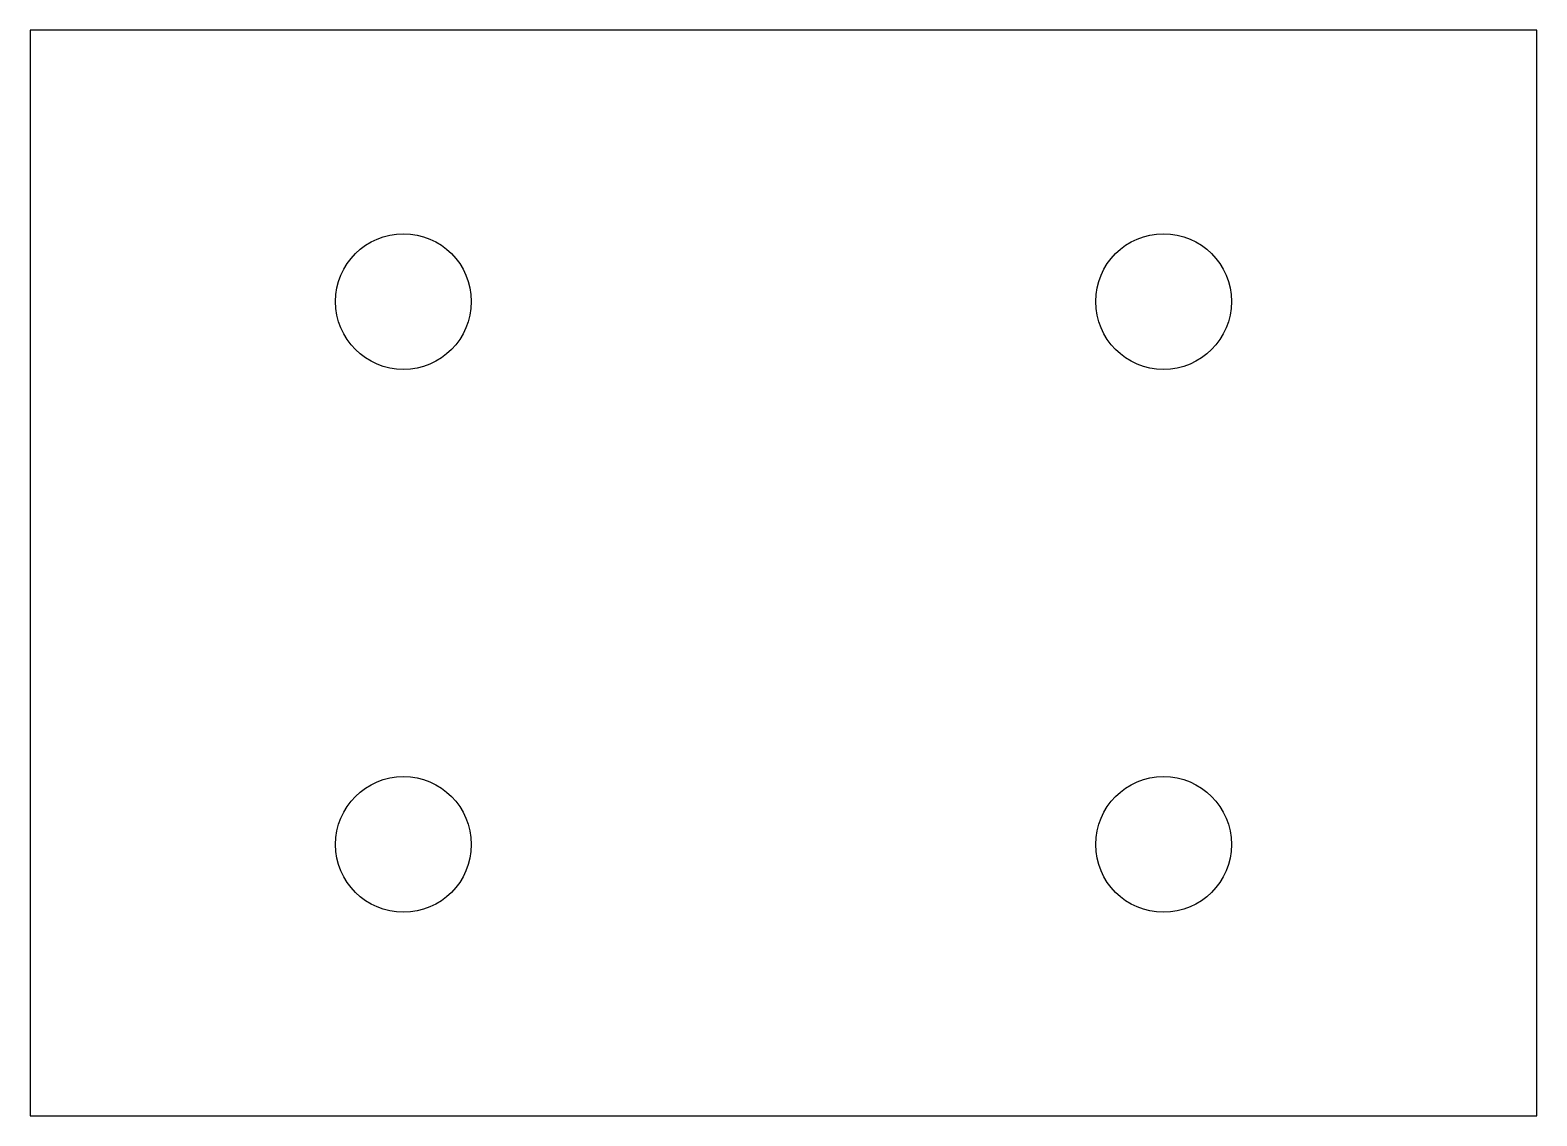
# Model space of a CAD drawing. Header units: millimetres. Extents: x -43622 to -43400, y -18668 to -18508.
import ezdxf

# ---------------------------------------------------------------- set-up
doc = ezdxf.new("R2010")
doc.units = ezdxf.units.MM
doc.header["$MEASUREMENT"] = 0

msp = doc.modelspace()

# ---------------------------------------------------------------- linework, layer by layer
for p, q in [((-43399.93, -18508.04), (-43621.93, -18508.04)), ((-43621.93, -18508.04), (-43621.93, -18668.04)), ((-43399.93, -18668.04), (-43399.93, -18508.04)), ((-43621.93, -18668.04), (-43399.93, -18668.04))]:
    msp.add_line(p, q)
for centre in [(-43566.93, -18548.04), (-43454.93, -18548.04), (-43566.93, -18628.04), (-43454.93, -18628.04)]:
    msp.add_circle(centre, 10)

doc.saveas('drawing.dxf')
